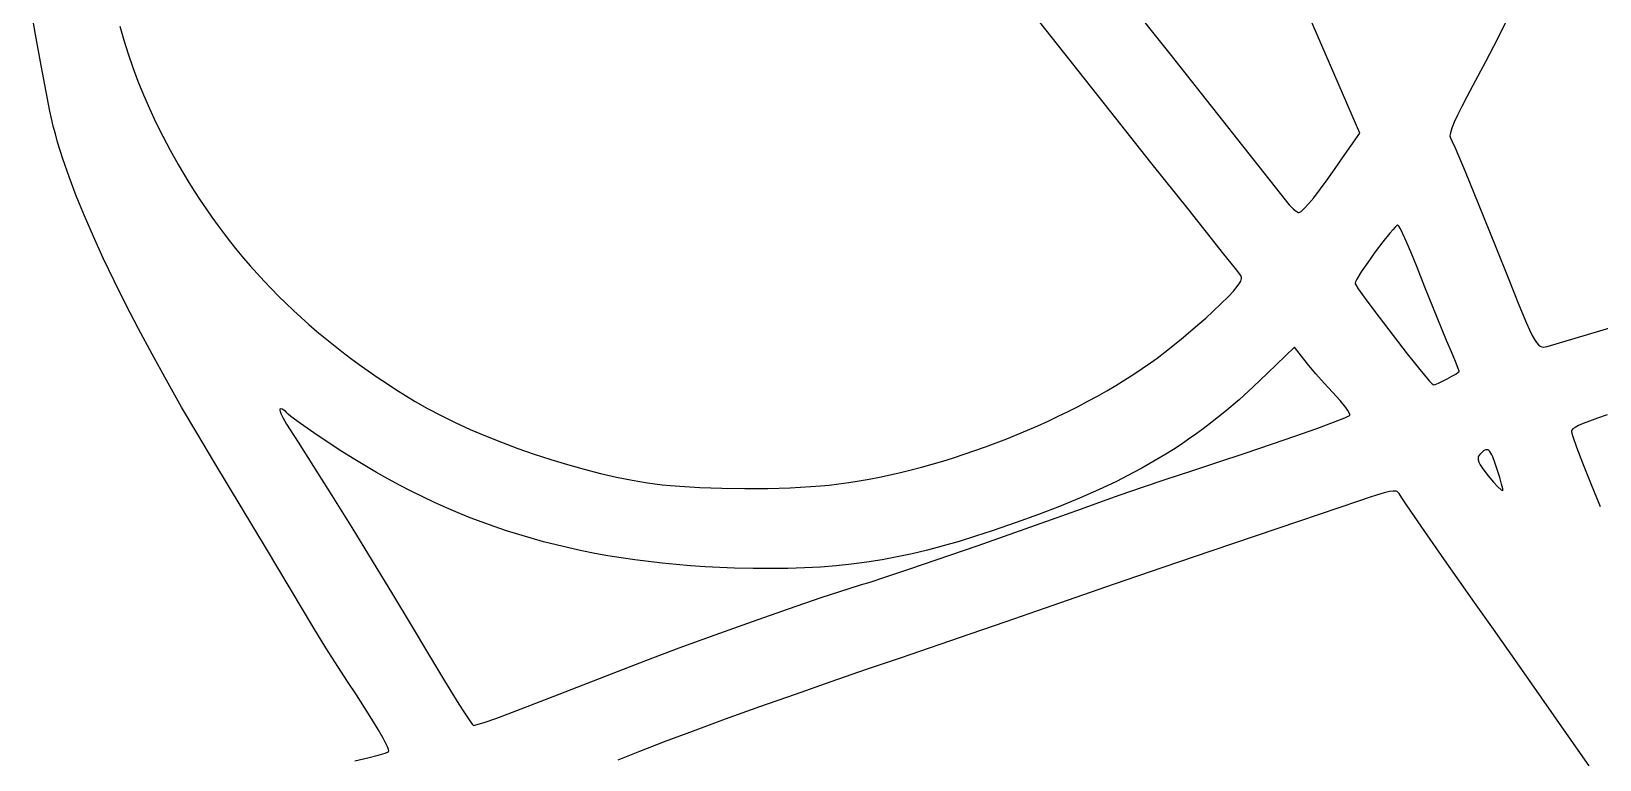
# Model space of a CAD drawing. Extents: x 45 to 6096, y -5796 to 395.
# Drawn here: x 2205 to 3758, y -2036 to -1314 of the extents above; entities that cross this region are included whole.
import ezdxf

# ---------------------------------------------------------------- set-up
doc = ezdxf.new("R2010")
doc.units = 0

msp = doc.modelspace()

# ---------------------------------------------------------------- linework, layer by layer
at = {"layer": 'Layer 1'}
for p, q in [((3282.096268, -1272.67444), (3332.74748, -1336.5883)), ((2209.393375, -1317.19155), (2205.461841, -1294.613166)), ((3274.172664, -1394.029134), (3196.323062, -1295.461525)), ((3520.8667, -1415.169), (3470.4636, -1298.488)), ((3668.115737, -1299.555941), (3657.192231, -1321.753337)), ((2215.110847, -1347.881109), (2209.393375, -1317.19155)), ((2293.120736, -1308.915959), (2296.975637, -1322.774628)), ((2296.975637, -1322.774628), (2301.221794, -1336.487955)), ((3657.192231, -1321.753337), (3645.42925, -1344.507672)), ((2223.8793, -1393.3419), (2215.110847, -1347.881109)), ((2301.221794, -1336.487955), (2305.872577, -1350.098961)), ((2305.872577, -1350.098961), (2310.941358, -1363.650666)), ((3332.74748, -1336.5883), (3447.04748, -1481.0513)), ((3645.42925, -1344.507672), (3632.7861, -1367.94045)), ((2310.941358, -1363.650666), (2316.441509, -1377.18609)), ((2316.441509, -1377.18609), (2322.386401, -1390.748252)), ((3626.833759, -1379.028915), (3621.779037, -1388.782586)), ((3632.7861, -1367.94045), (3626.833759, -1379.028915)), ((2225.413975, -1400.579407), (2223.8793, -1393.3419)), ((2322.386401, -1390.748252), (2328.789404, -1404.380172)), ((3313.929974, -1444.022187), (3274.172664, -1394.029134)), ((3617.626584, -1397.20611), (3614.38105, -1404.304137)), ((3621.779037, -1388.782586), (3617.626584, -1397.20611)), ((2227.1894, -1408.077219), (2225.413975, -1400.579407)), ((2229.204485, -1415.832864), (2227.1894, -1408.077219)), ((2328.789404, -1404.380172), (2335.663891, -1418.12487)), ((3612.047084, -1410.081316), (3610.629337, -1414.542295)), ((3614.38105, -1404.304137), (3612.047084, -1410.081316)), ((2231.45814, -1423.843873), (2229.204485, -1415.832864)), ((2233.949274, -1432.107773), (2231.45814, -1423.843873)), ((2335.663891, -1418.12487), (2343.023233, -1432.025366)), ((3503.8011, -1439.3784), (3520.8667, -1415.169)), ((3610.265499, -1416.280663), (3610.132459, -1417.691724)), ((3610.132459, -1417.691724), (3610.230799, -1418.776059)), ((3610.230799, -1418.776059), (3610.5611, -1419.53425)), ((3610.629337, -1414.542295), (3610.265499, -1416.280663)), ((3610.5611, -1419.53425), (3612.112944, -1422.623985)), ((3612.112944, -1422.623985), (3615.162368, -1429.518133)), ((2236.676799, -1440.622095), (2233.949274, -1432.107773)), ((2242.836661, -1458.392119), (2236.676799, -1440.622095)), ((2343.023233, -1432.025366), (2350.8808, -1446.12468)), ((3351.799, -1491.3689), (3313.929974, -1444.022187)), ((3496.378308, -1450.100204), (3503.8011, -1439.3784)), ((3615.162368, -1429.518133), (3625.04703, -1452.970924)), ((2249.929006, -1477.134178), (2242.836661, -1458.392119)), ((2350.8808, -1446.12468), (2356.148175, -1455.140664)), ((2356.148175, -1455.140664), (2361.53335, -1464.032601)), ((3488.471812, -1461.156895), (3496.378308, -1450.100204)), ((3625.04703, -1452.970924), (3638.801227, -1486.395128)), ((2361.53335, -1464.032601), (2367.03785, -1472.802018)), ((2367.03785, -1472.802018), (2372.663201, -1481.450441)), ((3475.2261, -1479.0659), (3488.471812, -1461.156895)), ((2257.945117, -1496.828505), (2249.929006, -1477.134178)), ((2372.663201, -1481.450441), (2378.41093, -1489.979395)), ((2378.41093, -1489.979395), (2384.282561, -1498.390406)), ((3447.04748, -1481.0513), (3451.053439, -1485.882015)), ((3451.053439, -1485.882015), (3454.984994, -1489.93138)), ((3454.984994, -1489.93138), (3456.760087, -1491.511903)), ((3462.612471, -1492.573076), (3466.097531, -1489.38567)), ((3466.097531, -1489.38567), (3470.475566, -1484.709979)), ((3470.475566, -1484.709979), (3475.22568, -1479.0669)), ((3475.22568, -1479.0669), (3475.2261, -1479.0659)), ((3638.801227, -1486.395128), (3655.0111, -1526.29325)), ((2266.876276, -1517.455335), (2257.945117, -1496.828505)), ((2384.282561, -1498.390406), (2390.279621, -1506.685)), ((3386.327145, -1534.727463), (3351.799, -1491.3689)), ((3456.760087, -1491.511903), (3458.321241, -1492.715705)), ((3458.321241, -1492.715705), (3459.603343, -1493.482324)), ((3459.603343, -1493.482324), (3460.54128, -1493.7513)), ((3460.54128, -1493.7513), (3461.367586, -1493.445892)), ((3461.367586, -1493.445892), (3462.612471, -1492.573076)), ((3558.168238, -1506.1351), (3557.569268, -1506.51652)), ((3558.5694, -1506.05337), (3558.168238, -1506.1351)), ((3559.486399, -1507.178899), (3558.5694, -1506.05337)), ((2276.713763, -1538.9949), (2266.876276, -1517.455335)), ((2390.279621, -1506.685), (2396.403636, -1514.864703)), ((2396.403636, -1514.864703), (2402.656132, -1522.931042)), ((3550.594697, -1514.040483), (3543.737755, -1522.657016)), ((3553.471458, -1510.661231), (3550.594697, -1514.040483)), ((3555.833134, -1508.102858), (3553.471458, -1510.661231)), ((3557.569268, -1506.51652), (3555.833134, -1508.102858)), ((3560.994061, -1509.848515), (3559.486399, -1507.178899)), ((3565.465114, -1519.150282), (3560.994061, -1509.848515)), ((3571.350034, -1532.619218), (3565.465114, -1519.150282)), ((2402.656132, -1522.931042), (2409.038634, -1530.885541)), ((2409.038634, -1530.885541), (2415.552669, -1538.729727)), ((3397.786913, -1549.188598), (3386.327145, -1534.727463)), ((3536.145975, -1532.743226), (3528.703023, -1543.089886)), ((3543.737755, -1522.657016), (3536.145975, -1532.743226)), ((3578.0163, -1548.91587), (3571.350034, -1532.619218)), ((3655.0111, -1526.29325), (3668.280063, -1559.858654)), ((2287.44886, -1561.427434), (2276.713763, -1538.9949)), ((2415.552669, -1538.729727), (2422.199762, -1546.465126)), ((2422.199762, -1546.465126), (2428.98144, -1554.093264)), ((3402.9959, -1556.0595), (3397.786913, -1549.188598)), ((3522.292566, -1552.487766), (3517.798269, -1559.727637)), ((3528.703023, -1543.089886), (3522.292566, -1552.487766)), ((3585.21584, -1567.500757), (3578.0163, -1548.91587)), ((2299.07285, -1584.73317), (2287.44886, -1561.427434)), ((2428.98144, -1554.093264), (2435.899227, -1561.615666)), ((2435.899227, -1561.615666), (2442.954651, -1569.033859)), ((3395.655275, -1571.442354), (3399.52325, -1566.924025)), ((3399.52325, -1566.924025), (3402.088981, -1563.280056)), ((3402.088981, -1563.280056), (3402.91548, -1561.737993)), ((3402.91548, -1561.737993), (3403.454787, -1560.356966)), ((3403.47746, -1556.98824), (3402.9959, -1556.0595)), ((3403.454787, -1560.356966), (3403.719693, -1559.117787)), ((3403.722987, -1558.001274), (3403.47746, -1556.98824)), ((3403.719693, -1559.117787), (3403.722987, -1558.001274)), ((3516.545827, -1562.160435), (3516.1038, -1563.60027)), ((3516.1038, -1563.60027), (3516.317934, -1564.238627)), ((3516.317934, -1564.238627), (3516.942508, -1565.386398)), ((3517.798269, -1559.727637), (3516.545827, -1562.160435)), ((3516.942508, -1565.386398), (3519.316007, -1569.071243)), ((3593.047924, -1587.16467), (3585.21584, -1567.500757)), ((3668.280063, -1559.858654), (3678.414327, -1585.117609)), ((2442.954651, -1569.033859), (2450.149237, -1576.349367)), ((2450.149237, -1576.349367), (2457.484512, -1583.563719)), ((2457.484512, -1583.563719), (2464.962, -1590.678438)), ((3375.2147, -1591.7783), (3383.603319, -1583.716011)), ((3383.603319, -1583.716011), (3390.382737, -1576.988522)), ((3390.382737, -1576.988522), (3395.655275, -1571.442354)), ((3519.316007, -1569.071243), (3527.811612, -1581.025524)), ((3527.811612, -1581.025524), (3539.879093, -1597.239998)), ((2311.577014, -1608.892341), (2299.07285, -1584.73317)), ((2464.962, -1590.678438), (2472.583227, -1597.695052)), ((2472.583227, -1597.695052), (2480.349721, -1604.615085)), ((3360.524131, -1604.961998), (3368.225206, -1598.160862)), ((3368.225206, -1598.160862), (3375.2147, -1591.7783)), ((3539.879093, -1597.239998), (3553.806925, -1615.491551)), ((3606.5913, -1620.35337), (3593.047924, -1587.16467)), ((3678.414327, -1585.117609), (3685.999905, -1603.214229)), ((2324.952633, -1633.885181), (2311.577014, -1608.892341)), ((2480.349721, -1604.615085), (2488.263006, -1611.440065)), ((2488.263006, -1611.440065), (2496.324609, -1618.171516)), ((3344.010425, -1618.964237), (3360.524131, -1604.961998)), ((3685.999905, -1603.214229), (3689.020067, -1609.934198)), ((3689.020067, -1609.934198), (3691.622812, -1615.292625)), ((3706.208, -1626.30625), (3774.0736, -1606.06565)), ((2496.324609, -1618.171516), (2504.536055, -1624.810965)), ((2504.536055, -1624.810965), (2512.89887, -1631.359938)), ((3327.719956, -1632.073508), (3344.010425, -1618.964237)), ((3456.17687, -1627.1008), (3429.58627, -1652.8977)), ((3465.305, -1639.007), (3456.17687, -1627.1008)), ((3553.806925, -1615.491551), (3567.883585, -1633.557069)), ((3611.589445, -1631.713921), (3606.5913, -1620.35337)), ((3691.622812, -1615.292625), (3693.881394, -1619.432525)), ((3693.881394, -1619.432525), (3695.869062, -1622.496912)), ((3695.869062, -1622.496912), (3697.659069, -1624.6288)), ((3697.659069, -1624.6288), (3699.324667, -1625.971203)), ((3699.324667, -1625.971203), (3700.939108, -1626.667135)), ((3700.939108, -1626.667135), (3702.575642, -1626.859611)), ((3702.575642, -1626.859611), (3704.307522, -1626.691645)), ((3704.307522, -1626.691645), (3706.208, -1626.30625)), ((2339.190989, -1659.691924), (2324.952633, -1633.885181)), ((2512.89887, -1631.359938), (2521.414581, -1637.81996)), ((2521.414581, -1637.81996), (2530.084713, -1644.192558)), ((2530.084713, -1644.192558), (2538.910792, -1650.479257)), ((3305.466757, -1648.271377), (3313.6991, -1642.5783)), ((3313.6991, -1642.5783), (3320.297928, -1637.758433)), ((3320.297928, -1637.758433), (3327.719956, -1632.073508)), ((3470.272142, -1645.152366), (3465.305, -1639.007)), ((3477.360088, -1653.344125), (3470.272142, -1645.152366)), ((3567.883585, -1633.557069), (3580.39755, -1649.213438)), ((3615.620206, -1641.288539), (3611.589445, -1631.713921)), ((3618.311515, -1648.035422), (3615.620206, -1641.288539)), ((2354.283365, -1686.292802), (2339.190989, -1659.691924)), ((2538.910792, -1650.479257), (2547.894344, -1656.681583)), ((2547.894344, -1656.681583), (2557.036895, -1662.801063)), ((3279.414309, -1664.871561), (3288.312008, -1659.422658)), ((3288.312008, -1659.422658), (3297.000275, -1653.887713)), ((3297.000275, -1653.887713), (3305.466757, -1648.271377)), ((3429.58627, -1652.8977), (3415.383937, -1666.339028)), ((3485.564239, -1662.503272), (3477.360088, -1653.344125)), ((3580.39755, -1649.213438), (3589.637296, -1660.237543)), ((3589.637296, -1660.237543), (3592.494486, -1663.317773)), ((3598.703414, -1662.620331), (3607.3851, -1658.45315)), ((3607.3851, -1658.4534), (3612.09178, -1655.879911)), ((3607.3851, -1658.45315), (3607.3851, -1658.4534)), ((3612.09178, -1655.879911), (3615.868276, -1653.641286)), ((3615.868276, -1653.641286), (3618.379735, -1651.923561)), ((3619.2913, -1650.91277), (3618.311515, -1648.035422)), ((3618.379735, -1651.923561), (3619.056433, -1651.318172)), ((3619.056433, -1651.318172), (3619.2913, -1650.91277)), ((2557.036895, -1662.801063), (2566.339971, -1668.839222)), ((2566.339971, -1668.839222), (2575.805097, -1674.797585)), ((2575.805097, -1674.797585), (2585.4338, -1680.67768)), ((3251.58816, -1680.655509), (3261.040032, -1675.492637)), ((3261.040032, -1675.492637), (3270.319533, -1670.229771)), ((3270.319533, -1670.229771), (3279.414309, -1664.871561)), ((3415.383937, -1666.339028), (3401.283336, -1679.019368)), ((3493.88, -1671.5508), (3485.564239, -1662.503272)), ((3501.234576, -1679.835527), (3493.88, -1671.5508)), ((3592.494486, -1663.317773), (3593.388811, -1664.128356)), ((3593.388811, -1664.128356), (3593.8913, -1664.40627)), ((3593.8913, -1664.40627), (3595.609023, -1663.922578)), ((3595.609023, -1663.922578), (3598.703414, -1662.620331)), ((2370.221041, -1713.66805), (2354.283365, -1686.292802)), ((2451.557219, -1688.526133), (2451.450248, -1689.404372)), ((2451.450248, -1689.404372), (2451.733952, -1690.794208)), ((2451.765928, -1688.297755), (2451.557219, -1688.526133)), ((2451.733952, -1690.794208), (2452.380424, -1692.635176)), ((2452.08277, -1688.21995), (2451.765928, -1688.297755)), ((2453.856305, -1688.505204), (2452.08277, -1688.21995)), ((2455.555426, -1689.311356), (2453.856305, -1688.505204)), ((2457.105719, -1690.563993), (2455.555426, -1689.311356)), ((2458.43277, -1692.1887), (2457.105719, -1690.563993)), ((2459.688499, -1693.452974), (2458.43277, -1692.1887)), ((2585.4338, -1680.67768), (2597.819773, -1687.787517)), ((2597.819773, -1687.787517), (2611.093489, -1694.805498)), ((3222.321858, -1695.497646), (3232.21672, -1690.662664)), ((3232.21672, -1690.662664), (3241.976272, -1685.713734)), ((3241.976272, -1685.713734), (3251.58816, -1680.655509)), ((3387.18157, -1690.996272), (3372.975739, -1702.327292)), ((3401.283336, -1679.019368), (3387.18157, -1690.996272)), ((3506.877636, -1686.929655), (3501.234576, -1679.835527)), ((3508.894566, -1689.797696), (3506.877636, -1686.929655)), ((3510.288278, -1692.089031), (3508.894566, -1689.797696)), ((3510.993661, -1693.710638), (3510.288278, -1692.089031)), ((2452.380424, -1692.635176), (2454.650052, -1697.428667)), ((2454.650052, -1697.428667), (2458.03589, -1703.30115)), ((2458.03589, -1703.30115), (2469.621987, -1721.030266)), ((2462.451115, -1695.679981), (2459.688499, -1693.452974)), ((2471.827283, -1702.5571), (2462.451115, -1695.679981)), ((2485.221818, -1711.889869), (2471.827283, -1702.5571)), ((2611.093489, -1694.805498), (2625.147396, -1701.695579)), ((2625.147396, -1701.695579), (2639.873941, -1708.421716)), ((3191.948947, -1709.272401), (3202.175618, -1704.807165)), ((3202.175618, -1704.807165), (3212.304039, -1700.21403)), ((3212.304039, -1700.21403), (3222.321858, -1695.497646)), ((3365.801642, -1707.768581), (3358.562942, -1713.069982)), ((3372.975739, -1702.327292), (3365.801642, -1707.768581)), ((3457.466863, -1714.859713), (3478.324441, -1707.454746)), ((3478.324441, -1707.454746), (3494.921823, -1701.347373)), ((3494.921823, -1701.347373), (3506.16141, -1696.923618)), ((3506.16141, -1696.923618), (3509.42903, -1695.463728)), ((3509.42903, -1695.463728), (3510.9456, -1694.5695)), ((3510.9456, -1694.5695), (3511.06788, -1694.241226)), ((3511.06788, -1694.241226), (3510.993661, -1693.710638)), ((3731.927321, -1707.983394), (3730.762481, -1709.280404)), ((3734.080468, -1706.493373), (3731.927321, -1707.983394)), ((3737.395169, -1704.751042), (3734.080468, -1706.493373)), ((3742.04467, -1702.697102), (3737.395169, -1704.751042)), ((3748.20222, -1700.272253), (3742.04467, -1702.697102)), ((3756.041064, -1697.417198), (3748.20222, -1700.272253)), ((3765.73445, -1694.072638), (3756.041064, -1697.417198)), ((2386.9953, -1741.7979), (2370.221041, -1713.66805)), ((2469.621987, -1721.030266), (2484.942729, -1745.121766)), ((2501.29527, -1722.7481), (2485.221818, -1711.889869)), ((2512.749352, -1730.20963), (2501.29527, -1722.7481)), ((2639.873941, -1708.421716), (2655.165569, -1714.947865)), ((2655.165569, -1714.947865), (2670.914728, -1721.237982)), ((2670.914728, -1721.237982), (2687.013864, -1727.256022)), ((3150.306843, -1725.761328), (3160.802975, -1721.8542)), ((3160.802975, -1721.8542), (3171.250272, -1717.800569)), ((3171.250272, -1717.800569), (3181.636381, -1713.605085)), ((3181.636381, -1713.605085), (3191.948947, -1709.272401)), ((3343.840282, -1723.281892), (3336.330596, -1728.206791)), ((3351.246776, -1718.238687), (3343.840282, -1723.281892)), ((3358.562942, -1713.069982), (3351.246776, -1718.238687)), ((3407.36152, -1732.018345), (3433.446689, -1723.176253)), ((3433.446689, -1723.176253), (3457.466863, -1714.859713)), ((3730.496536, -1709.87506), (3730.4127, -1710.4437)), ((3730.4127, -1710.4437), (3730.74576, -1712.303296)), ((3730.762481, -1709.280404), (3730.496536, -1709.87506)), ((3730.74576, -1712.303296), (3731.723767, -1715.600157)), ((3731.723767, -1715.600157), (3735.487598, -1726.208605)), ((2524.196961, -1737.415289), (2512.749352, -1730.20963)), ((2535.645584, -1744.367331), (2524.196961, -1737.415289)), ((2687.013864, -1727.256022), (2703.355425, -1732.965942)), ((2703.355425, -1732.965942), (2719.831857, -1738.331698)), ((2719.831857, -1738.331698), (2736.335607, -1743.317245)), ((3108.081037, -1739.831792), (3118.648973, -1736.557185)), ((3118.648973, -1736.557185), (3129.217488, -1733.117471)), ((3129.217488, -1733.117471), (3139.77423, -1729.517302)), ((3139.77423, -1729.517302), (3150.306843, -1725.761328)), ((3320.950203, -1737.730444), (3313.05377, -1742.343588)), ((3328.704857, -1733.020577), (3320.950203, -1737.730444)), ((3336.330596, -1728.206791), (3328.704857, -1733.020577)), ((3380.308957, -1740.999968), (3407.36152, -1732.018345)), ((3638.126126, -1735.823412), (3637.933695, -1736.693611)), ((3637.933695, -1736.693611), (3637.984855, -1738.618301)), ((3637.984855, -1738.618301), (3638.640629, -1740.8546)), ((3638.459246, -1735.001466), (3638.126126, -1735.823412)), ((3639.5336, -1733.4628), (3638.459246, -1735.001466)), ((3642.172197, -1730.610268), (3639.5336, -1733.4628)), ((3643.367085, -1729.625834), (3642.172197, -1730.610268)), ((3644.494535, -1728.948358), (3643.367085, -1729.625834)), ((3645.566174, -1728.58714), (3644.494535, -1728.948358)), ((3646.593631, -1728.551484), (3645.566174, -1728.58714)), ((3647.588531, -1728.850691), (3646.593631, -1728.551484)), ((3648.562502, -1729.494062), (3647.588531, -1728.850691)), ((3649.527172, -1730.490901), (3648.562502, -1729.494062)), ((3650.494168, -1731.850508), (3649.527172, -1730.490901)), ((3651.475116, -1733.582186), (3650.494168, -1731.850508)), ((3652.481644, -1735.695236), (3651.475116, -1733.582186)), ((3654.617949, -1741.102662), (3652.481644, -1735.695236)), ((3735.487598, -1726.208605), (3741.450137, -1741.674895)), ((2413.244839, -1785.137645), (2386.9953, -1741.7979)), ((2484.942729, -1745.121766), (2502.97028, -1773.901351)), ((2547.102706, -1751.068009), (2535.645584, -1744.367331)), ((2558.575811, -1757.519574), (2547.102706, -1751.068009)), ((2736.335607, -1743.317245), (2752.759121, -1747.88654)), ((2752.759121, -1747.88654), (2768.994847, -1752.003538)), ((2768.994847, -1752.003538), (2784.935231, -1755.632195)), ((3045.377387, -1755.751751), (3055.682422, -1753.56545)), ((3055.682422, -1753.56545), (3066.062158, -1751.186138)), ((3066.062158, -1751.186138), (3076.504241, -1748.618466)), ((3076.504241, -1748.618466), (3086.996317, -1745.867083)), ((3086.996317, -1745.867083), (3097.526034, -1742.936642)), ((3097.526034, -1742.936642), (3108.081037, -1739.831792)), ((3296.78412, -1751.308477), (3279.793008, -1759.972797)), ((3305.002697, -1746.8672), (3296.78412, -1751.308477)), ((3313.05377, -1742.343588), (3305.002697, -1746.8672)), ((3329.977152, -1757.455554), (3353.3866, -1749.7351)), ((3353.3866, -1749.7351), (3380.308957, -1740.999968)), ((3638.640629, -1740.8546), (3639.928922, -1743.481574)), ((3639.928922, -1743.481574), (3641.87764, -1746.578289)), ((3641.87764, -1746.578289), (3644.514688, -1750.223809)), ((3644.514688, -1750.223809), (3647.86797, -1754.4972)), ((3647.86797, -1754.4972), (3653.064549, -1760.586748)), ((3656.9961, -1748.1472), (3654.617949, -1741.102662)), ((3656.99612, -1748.1472), (3656.9961, -1748.1472)), ((3659.426977, -1756.066109), (3656.99612, -1748.1472)), ((3741.450137, -1741.674895), (3749.357325, -1761.404878)), ((2570.072385, -1763.724281), (2558.575811, -1757.519574)), ((2581.599912, -1769.684381), (2570.072385, -1763.724281)), ((2593.165879, -1775.402128), (2581.599912, -1769.684381)), ((2784.935231, -1755.632195), (2800.47272, -1758.736467)), ((2800.47272, -1758.736467), (2815.499761, -1761.28031)), ((2815.499761, -1761.28031), (2829.9088, -1763.22768)), ((2829.9088, -1763.22768), (2838.277182, -1764.069295)), ((2838.277182, -1764.069295), (2847.389127, -1764.807428)), ((2847.389127, -1764.807428), (2867.4321, -1765.968597)), ((2867.4321, -1765.968597), (2889.214511, -1766.701885)), ((2889.214511, -1766.701885), (2911.91315, -1766.997991)), ((2911.91315, -1766.997991), (2934.704808, -1766.847612)), ((2934.704808, -1766.847612), (2956.766275, -1766.241447)), ((2956.766275, -1766.241447), (2977.274342, -1765.170196)), ((2977.274342, -1765.170196), (2986.688598, -1764.457255)), ((2986.688598, -1764.457255), (2995.4058, -1763.624555)), ((2995.4051, -1763.6253), (3005.151327, -1762.47382)), ((2995.4058, -1763.624555), (2995.4051, -1763.6253)), ((3005.151327, -1762.47382), (3015.034023, -1761.106074)), ((3015.034023, -1761.106074), (3025.040834, -1759.526713)), ((3025.040834, -1759.526713), (3035.159407, -1757.740389)), ((3035.159407, -1757.740389), (3045.377387, -1755.751751)), ((3261.977535, -1768.3941), (3243.234801, -1776.629939)), ((3279.793008, -1759.972797), (3261.977535, -1768.3941)), ((3283.455967, -1773.342938), (3305.711962, -1765.659695)), ((3305.711962, -1765.659695), (3329.977152, -1757.455554)), ((3550.132776, -1770.074646), (3544.9827, -1771.254419)), ((3553.980606, -1769.601807), (3550.132776, -1770.074646)), ((3555.480128, -1769.615953), (3553.980606, -1769.601807)), ((3556.730827, -1769.789392), (3555.480128, -1769.615953)), ((3557.758284, -1770.11631), (3556.730827, -1769.789392)), ((3558.588079, -1770.590893), (3557.758284, -1770.11631)), ((3653.064549, -1760.586748), (3657.591401, -1765.411256)), ((3657.591401, -1765.411256), (3660.927638, -1768.449837)), ((3661.262524, -1762.682767), (3659.426977, -1756.066109)), ((3660.927638, -1768.449837), (3661.986498, -1769.136626)), ((3662.353932, -1767.290241), (3661.262524, -1762.682767)), ((3661.986498, -1769.136626), (3662.335127, -1769.243409)), ((3662.335127, -1769.243409), (3662.55237, -1769.1816)), ((3662.574074, -1768.619619), (3662.353932, -1767.290241)), ((3662.55237, -1769.1816), (3662.574074, -1768.619619)), ((3749.357325, -1761.404878), (3758.955107, -1784.804406)), ((2438.340962, -1826.877612), (2413.244839, -1785.137645)), ((2502.97028, -1773.901351), (2522.676803, -1805.694725)), ((2604.777771, -1780.879773), (2593.165879, -1775.402128)), ((2616.443072, -1786.119571), (2604.777771, -1780.879773)), ((3223.461907, -1784.737866), (3202.555954, -1792.775434)), ((3243.234801, -1776.629939), (3223.461907, -1784.737866)), ((3245.244092, -1787.161463), (3266.0741, -1779.5007)), ((3266.0741, -1779.5007), (3283.455967, -1773.342938)), ((3519.6726, -1779.50043), (3461.18315, -1799.393774)), ((3529.95725, -1775.920802), (3519.6726, -1779.50043)), ((3538.325737, -1773.187635), (3529.95725, -1775.920802)), ((3544.9827, -1771.254419), (3538.325737, -1773.187635)), ((3559.245791, -1771.207327), (3558.588079, -1770.590893)), ((3559.757, -1771.9598), (3559.245791, -1771.207327)), ((3562.409545, -1776.191434), (3559.757, -1771.9598)), ((3567.061973, -1783.190287), (3562.409545, -1776.191434)), ((3582.180437, -1805.24785), (3567.061973, -1783.190287)), ((2628.169267, -1791.123773), (2616.443072, -1786.119571)), ((2639.963842, -1795.894632), (2628.169267, -1791.123773)), ((2651.834283, -1800.434402), (2639.963842, -1795.894632)), ((2663.788073, -1804.745334), (2651.834283, -1800.434402)), ((3142.943062, -1823.305744), (3215.596117, -1797.775535)), ((3180.414041, -1800.800194), (3156.93327, -1808.8697)), ((3202.555954, -1792.775434), (3180.414041, -1800.800194)), ((3215.596117, -1797.775535), (3245.244092, -1787.161463)), ((3461.18315, -1799.393774), (3373.2256, -1829.10983)), ((2522.676803, -1805.694725), (2563.01542, -1871.625647)), ((2675.832699, -1808.829682), (2663.788073, -1804.745334)), ((2687.975645, -1812.689699), (2675.832699, -1808.829682)), ((2700.224397, -1816.327636), (2687.975645, -1812.689699)), ((2712.58644, -1819.745748), (2700.224397, -1816.327636)), ((3140.249889, -1814.355125), (3124.074035, -1819.359766)), ((3156.93327, -1808.8697), (3140.249889, -1814.355125)), ((3604.740308, -1837.648887), (3582.180437, -1805.24785)), ((2473.9109, -1886.6569), (2438.340962, -1826.877612)), ((2725.069258, -1822.946286), (2712.58644, -1819.745748)), ((2737.680338, -1825.931503), (2725.069258, -1822.946286)), ((2750.427165, -1828.703652), (2737.680338, -1825.931503)), ((2763.317222, -1831.264986), (2750.427165, -1828.703652)), ((2776.357997, -1833.617758), (2763.317222, -1831.264986)), ((3077.713772, -1831.611061), (3062.690166, -1834.814647)), ((3074.308527, -1846.975605), (3142.943062, -1823.305744)), ((3092.893762, -1827.975525), (3077.713772, -1831.611061)), ((3108.317921, -1823.895829), (3092.893762, -1827.975525)), ((3124.074035, -1819.359766), (3108.317921, -1823.895829)), ((3373.2256, -1829.10983), (3325.879605, -1845.220461)), ((2789.556973, -1835.76422), (2776.357997, -1833.617758)), ((2802.921636, -1837.706626), (2789.556973, -1835.76422)), ((2816.459472, -1839.447227), (2802.921636, -1837.706626)), ((2830.177965, -1840.988277), (2816.459472, -1839.447227)), ((2844.0846, -1842.332028), (2830.177965, -1840.988277)), ((2858.186863, -1843.480733), (2844.0846, -1842.332028)), ((2872.492239, -1844.436645), (2858.186863, -1843.480733)), ((2887.008213, -1845.202016), (2872.492239, -1844.436645)), ((2901.74227, -1845.7791), (2887.008213, -1845.202016)), ((2920.03027, -1846.22355), (2901.74227, -1845.7791)), ((2937.596794, -1846.358134), (2920.03027, -1846.22355)), ((2954.529629, -1846.170646), (2937.596794, -1846.358134)), ((2970.916559, -1845.648875), (2954.529629, -1846.170646)), ((2986.845371, -1844.780614), (2970.916559, -1845.648875)), ((3002.403851, -1843.553653), (2986.845371, -1844.780614)), ((3017.679785, -1841.955785), (3002.403851, -1843.553653)), ((3032.760958, -1839.9748), (3017.679785, -1841.955785)), ((3047.735156, -1837.59849), (3032.760958, -1839.9748)), ((3062.690166, -1834.814647), (3047.735156, -1837.59849)), ((3049.6837, -1855.264244), (3074.308527, -1846.975605)), ((3325.879605, -1845.220461), (3277.528937, -1861.852005)), ((3634.3695, -1879.9098), (3604.740308, -1837.648887)), ((3015.229268, -1866.027927), (3026.550937, -1862.464094)), ((3026.550937, -1862.464094), (3035.8861, -1859.6694)), ((3035.8861, -1859.6694), (3049.6837, -1855.264244)), ((3277.528937, -1861.852005), (3200.5846, -1888.64113)), ((2563.01542, -1871.625647), (2581.591841, -1902.4146)), ((2954.995823, -1886.242195), (2987.610069, -1875.116519)), ((2987.610069, -1875.116519), (3015.229268, -1866.027927)), ((2485.041986, -1905.241787), (2473.9109, -1886.6569)), ((2919.35385, -1898.711975), (2954.995823, -1886.242195)), ((3200.5846, -1888.64113), (3170.291864, -1899.18931)), ((3653.152845, -1906.270966), (3634.3695, -1879.9098)), ((2497.177687, -1924.9057), (2485.041986, -1905.241787)), ((2581.591841, -1902.4146), (2597.73589, -1929.52015)), ((2882.651471, -1911.832877), (2919.35385, -1898.711975)), ((3170.291864, -1899.18931), (3134.752887, -1911.411817)), ((3676.587062, -1939.589825), (3653.152845, -1906.270966)), ((2508.792495, -1943.304588), (2497.177687, -1924.9057)), ((2813.934776, -1937.25612), (2846.856006, -1924.911919)), ((2846.856006, -1924.911919), (2882.651471, -1911.832877)), ((3134.752887, -1911.411817), (3065.6466, -1935.07553)), ((2597.73589, -1929.52015), (2614.522448, -1957.549455)), ((2785.8551, -1948.1725), (2813.934776, -1937.25612)), ((3065.6466, -1935.07553), (3032.147095, -1946.406631)), ((3725.6507, -2009.6878), (3676.587062, -1939.589825)), ((2518.3609, -1958.0944), (2508.792495, -1943.304588)), ((2722.156525, -1973.076362), (2785.8551, -1948.1725)), ((3032.147095, -1946.406631), (2997.154684, -1958.453966)), ((2527.263442, -1971.480403), (2518.3609, -1958.0944)), ((2535.407897, -1984.071104), (2527.263442, -1971.480403)), ((2614.522448, -1957.549455), (2628.741728, -1980.518613)), ((2961.594875, -1970.891974), (2926.393175, -1983.395092)), ((2997.154684, -1958.453966), (2961.594875, -1970.891974)), ((2542.631483, -1995.592102), (2535.407897, -1984.071104)), ((2628.741728, -1980.518613), (2634.411922, -1989.361493)), ((2677.5081, -1990.2412), (2722.156525, -1973.076362)), ((2926.393175, -1983.395092), (2892.47509, -1995.637759)), ((2548.771417, -2005.768995), (2542.631483, -1995.592102)), ((2634.411922, -1989.361493), (2638.868238, -1996.046364)), ((2638.868238, -1996.046364), (2641.91999, -2000.275569)), ((2641.91999, -2000.275569), (2642.859564, -2001.376279)), ((2642.859564, -2001.376279), (2643.37649, -2001.75145)), ((2643.37649, -2001.75145), (2646.979367, -2000.846078)), ((2646.979367, -2000.846078), (2654.637803, -1998.378008)), ((2654.637803, -1998.378008), (2665.198382, -1994.719308)), ((2665.198382, -1994.719308), (2677.50769, -1990.24205)), ((2677.50769, -1990.24205), (2677.5081, -1990.2412)), ((2892.47509, -1995.637759), (2860.766128, -2007.294413)), ((2553.664919, -2014.327382), (2548.771417, -2005.768995)), ((2557.149204, -2020.992863), (2553.664919, -2014.327382)), ((2832.191796, -2018.03949), (2807.6776, -2027.54743)), ((2860.766128, -2007.294413), (2832.191796, -2018.03949)), ((3748.080314, -2041.717131), (3725.6507, -2009.6878)), ((2525.75265, -2036.824439), (2538.540245, -2033.861059)), ((2538.540245, -2033.861059), (2548.765206, -2031.237193)), ((2548.765206, -2031.237193), (2555.855477, -2029.087715)), ((2555.855477, -2029.087715), (2558.046336, -2028.23302)), ((2558.312022, -2023.530013), (2557.149204, -2020.992863)), ((2558.046336, -2028.23302), (2559.239, -2027.5475)), ((2559.061492, -2025.491036), (2558.312022, -2023.530013)), ((2559.377267, -2026.841632), (2559.061492, -2025.491036)), ((2559.239, -2027.5475), (2559.377267, -2026.841632)), ((2807.6776, -2027.54743), (2786.158771, -2035.946904))]:
    msp.add_line(p, q, dxfattribs=at)

doc.saveas('drawing.dxf')
